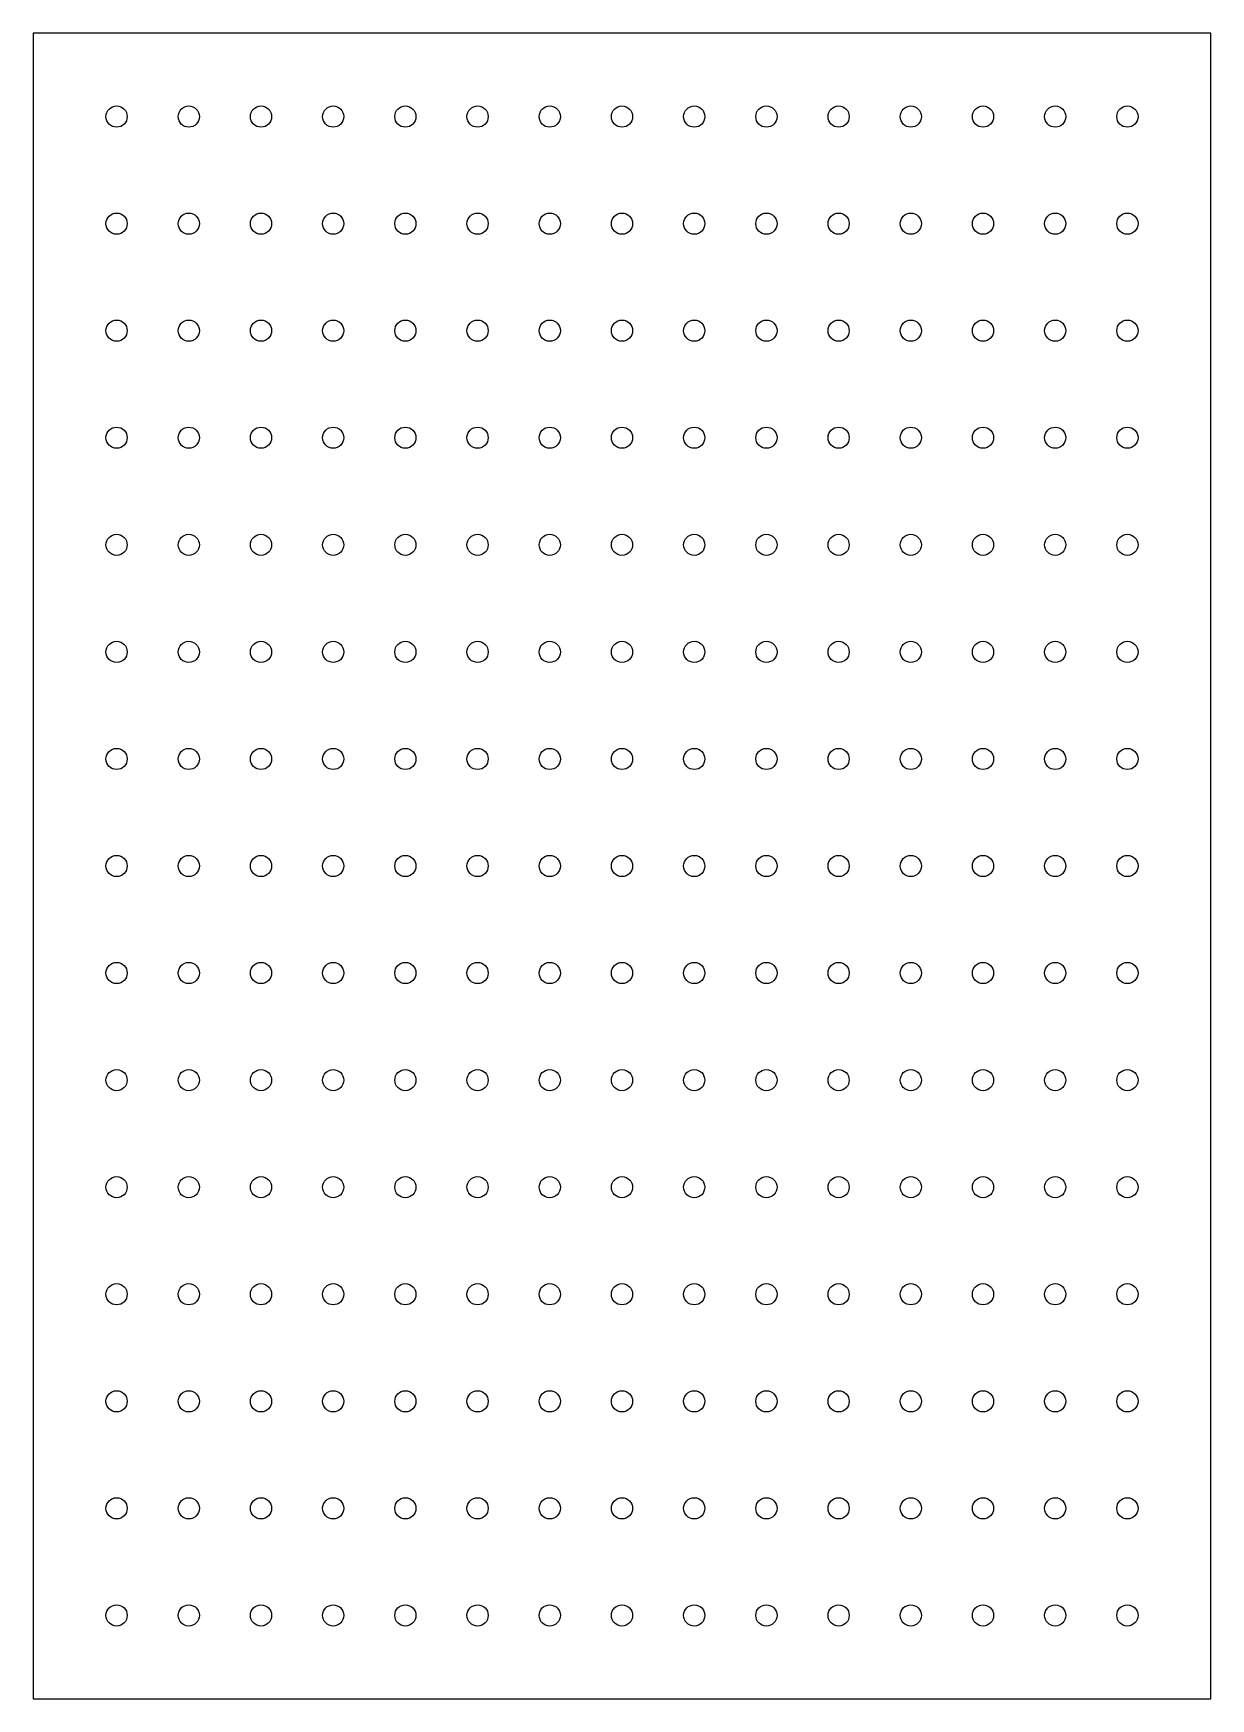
# Model space of a CAD drawing. Header units: millimetres. Extents: x 1411 to 1661, y 113 to 467.
import ezdxf

# ---------------------------------------------------------------- set-up
doc = ezdxf.new("R2010")
doc.units = ezdxf.units.MM
doc.header["$MEASUREMENT"] = 0
doc.layers.add('Défaut', color=18, linetype='Continuous', true_color=0x000000)

msp = doc.modelspace()

# ---------------------------------------------------------------- linework, layer by layer
at = {"layer": 'Défaut'}
msp.add_lwpolyline([(1410.71, 113.15), (1660.71, 113.15), (1660.71, 466.76), (1410.71, 466.76)], close=True, dxfattribs=at)
for centre in [(1428.39, 449.08), (1443.72, 449.08), (1459.05, 449.08), (1474.38, 449.08), (1489.71, 449.08), (1505.04, 449.08), (1520.37, 449.08), (1535.7, 449.08), (1551.04, 449.08), (1566.37, 449.08), (1581.7, 449.08), (1597.03, 449.08), (1612.36, 449.08), (1627.69, 449.08), (1643.02, 449.08), (1428.39, 426.35), (1443.72, 426.35), (1459.05, 426.35), (1474.38, 426.35), (1489.71, 426.35), (1505.04, 426.35), (1520.37, 426.35), (1535.7, 426.35), (1551.04, 426.35), (1566.37, 426.35), (1581.7, 426.35), (1597.03, 426.35), (1612.36, 426.35), (1627.69, 426.35), (1643.02, 426.35), (1428.39, 403.62), (1443.72, 403.62), (1459.05, 403.62), (1474.38, 403.62), (1489.71, 403.62), (1505.04, 403.62), (1520.37, 403.62), (1535.7, 403.62), (1551.04, 403.62), (1566.37, 403.62), (1581.7, 403.62), (1597.03, 403.62), (1612.36, 403.62), (1627.69, 403.62), (1643.02, 403.62), (1428.39, 380.89), (1443.72, 380.89), (1459.05, 380.89), (1474.38, 380.89), (1489.71, 380.89), (1505.04, 380.89), (1520.37, 380.89), (1535.7, 380.89), (1551.04, 380.89), (1566.37, 380.89), (1581.7, 380.89), (1597.03, 380.89), (1612.36, 380.89), (1627.69, 380.89), (1643.02, 380.89), (1428.39, 358.15), (1443.72, 358.15), (1459.05, 358.15), (1474.38, 358.15), (1489.71, 358.15), (1505.04, 358.15), (1520.37, 358.15), (1535.7, 358.15), (1551.04, 358.15), (1566.37, 358.15), (1581.7, 358.15), (1597.03, 358.15), (1612.36, 358.15), (1627.69, 358.15), (1643.02, 358.15), (1428.39, 335.42), (1443.72, 335.42), (1459.05, 335.42), (1474.38, 335.42), (1489.71, 335.42), (1505.04, 335.42), (1520.37, 335.42), (1535.7, 335.42), (1551.04, 335.42), (1566.37, 335.42), (1581.7, 335.42), (1597.03, 335.42), (1612.36, 335.42), (1627.69, 335.42), (1643.02, 335.42), (1428.39, 312.69), (1443.72, 312.69), (1459.05, 312.69), (1474.38, 312.69), (1489.71, 312.69), (1505.04, 312.69), (1520.37, 312.69), (1535.7, 312.69), (1551.04, 312.69), (1566.37, 312.69), (1581.7, 312.69), (1597.03, 312.69), (1612.36, 312.69), (1627.69, 312.69), (1643.02, 312.69), (1428.39, 289.96), (1443.72, 289.96), (1459.05, 289.96), (1474.38, 289.96), (1489.71, 289.96), (1505.04, 289.96), (1520.37, 289.96), (1535.7, 289.96), (1551.04, 289.96), (1566.37, 289.96), (1581.7, 289.96), (1597.03, 289.96), (1612.36, 289.96), (1627.69, 289.96), (1643.02, 289.96), (1428.39, 267.23), (1443.72, 267.23), (1459.05, 267.23), (1474.38, 267.23), (1489.71, 267.23), (1505.04, 267.23), (1520.37, 267.23), (1535.7, 267.23), (1551.04, 267.23), (1566.37, 267.23), (1581.7, 267.23), (1597.03, 267.23), (1612.36, 267.23), (1627.69, 267.23), (1643.02, 267.23), (1428.39, 244.49), (1443.72, 244.49), (1459.05, 244.49), (1474.38, 244.49), (1489.71, 244.49), (1505.04, 244.49), (1520.37, 244.49), (1535.7, 244.49), (1551.04, 244.49), (1566.37, 244.49), (1581.7, 244.49), (1597.03, 244.49), (1612.36, 244.49), (1627.69, 244.49), (1643.02, 244.49), (1428.39, 221.76), (1443.72, 221.76), (1459.05, 221.76), (1474.38, 221.76), (1489.71, 221.76), (1505.04, 221.76), (1520.37, 221.76), (1535.7, 221.76), (1551.04, 221.76), (1566.37, 221.76), (1581.7, 221.76), (1597.03, 221.76), (1612.36, 221.76), (1627.69, 221.76), (1643.02, 221.76), (1428.39, 199.03), (1443.72, 199.03), (1459.05, 199.03), (1474.38, 199.03), (1489.71, 199.03), (1505.04, 199.03), (1520.37, 199.03), (1535.7, 199.03), (1551.04, 199.03), (1566.37, 199.03), (1581.7, 199.03), (1597.03, 199.03), (1612.36, 199.03), (1627.69, 199.03), (1643.02, 199.03), (1428.39, 176.3), (1443.72, 176.3), (1459.05, 176.3), (1474.38, 176.3), (1489.71, 176.3), (1505.04, 176.3), (1520.37, 176.3), (1535.7, 176.3), (1551.04, 176.3), (1566.37, 176.3), (1581.7, 176.3), (1597.03, 176.3), (1612.36, 176.3), (1627.69, 176.3), (1643.02, 176.3), (1428.39, 153.57), (1443.72, 153.57), (1459.05, 153.57), (1474.38, 153.57), (1489.71, 153.57), (1505.04, 153.57), (1520.37, 153.57), (1535.7, 153.57), (1551.04, 153.57), (1566.37, 153.57), (1581.7, 153.57), (1597.03, 153.57), (1612.36, 153.57), (1627.69, 153.57), (1643.02, 153.57), (1428.39, 130.83), (1443.72, 130.83), (1459.05, 130.83), (1474.38, 130.83), (1489.71, 130.83), (1505.04, 130.83), (1520.37, 130.83), (1535.7, 130.83), (1551.04, 130.83), (1566.37, 130.83), (1581.7, 130.83), (1597.03, 130.83), (1612.36, 130.83), (1627.69, 130.83), (1643.02, 130.83)]:
    msp.add_circle(centre, 2.25, dxfattribs=at)

doc.saveas('drawing.dxf')
